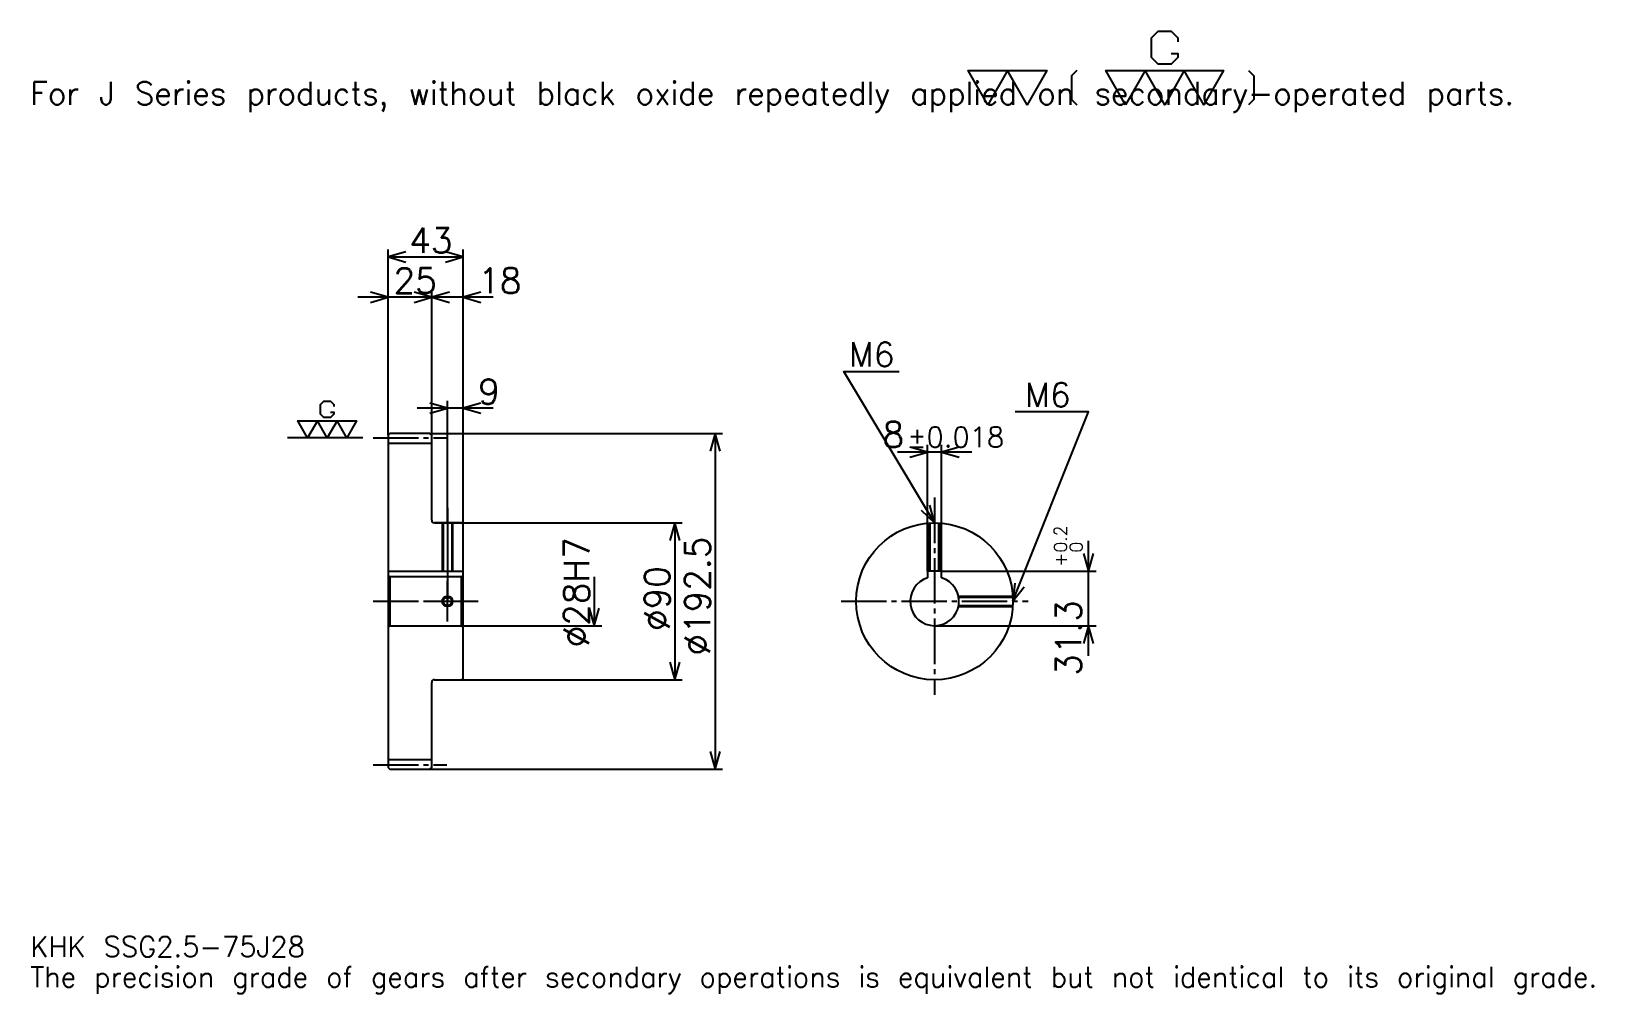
# Model space of a CAD drawing. Extents: x 29 to 926, y 11 to 563.
import ezdxf

# ---------------------------------------------------------------- set-up
doc = ezdxf.new("R2010")
doc.units = 0
doc.linetypes.add('DASHDOT', pattern=[34.695651, 26.021739, -2.891304, 2.891304, -2.891304])
doc.layers.get('0').update_dxf_attribs({"linetype": 'CONTINUOUS'})
doc.layers.add('DASHDOT', color=6, linetype='DASHDOT')
doc.styles.add('KANJI', font='TXT', dxfattribs={"bigfont": 'BIGFONT'})

msp = doc.modelspace()

# ---------------------------------------------------------------- linework, layer by layer
at = {"color": 5}
for p, q in [((234.195663, 331.891296), (234.195663, 437.423889)), ((234.195663, 433.086945), (277.195679, 433.086945)), ((277.195679, 331.891296), (277.195679, 437.423889)), ((259.195679, 331.891296), (259.195679, 414.293457)), ((276.543488, 409.956512), (216.847839, 409.956512)), ((294.543488, 409.956512), (241.847839, 409.956512)), ((268.195679, 331.891296), (268.195679, 350.684784)), ((294.543488, 346.347809), (250.847839, 346.347809)), ((234.195663, 330.891296), (234.195663, 331.891296)), ((258.195679, 331.891296), (277.195679, 331.891296)), ((259.195679, 330.891296), (259.195679, 331.891296)), ((268.195679, 280.641296), (268.195679, 331.891296)), ((268.195679, 280.641296), (268.195679, 331.891296)), ((277.195679, 331.891296), (426.097839, 331.891296)), ((277.195679, 279.641296), (277.195679, 331.891296)), ((421.760864, 331.891296), (421.760864, 139.391296)), ((543.717407, 252.941299), (543.717407, 325.456512)), ((551.717407, 252.941299), (551.717407, 325.456512)), ((569.065247, 321.119568), (526.369568, 321.119568)), ((260.695679, 280.641296), (277.195679, 280.641296)), ((277.195679, 280.641296), (402.967407, 280.641296)), ((398.630432, 280.641296), (398.630432, 190.641296)), ((636.086975, 204.293472), (636.086975, 270.289124)), ((551.717407, 252.941299), (640.423889, 252.941299)), ((352.369568, 249.641296), (352.369568, 221.641296)), ((277.195679, 221.641296), (356.706543, 221.641296)), ((547.717407, 221.641296), (640.423889, 221.641296)), ((260.695679, 190.641296), (277.195679, 190.641296)), ((277.195679, 190.641296), (402.967407, 190.641296)), ((258.195679, 139.391296), (277.195679, 139.391296)), ((277.195679, 139.391296), (426.097839, 139.391296))]:
    msp.add_line(p, q, dxfattribs=at)
at = {"color": 7}
msp.add_line((219.739136, 329.391296), (176.369568, 329.391296), dxfattribs=at)
at = {"color": 4}
for p, q in [((234.195663, 326.266296), (259.195679, 326.266296)), ((234.195663, 252.941299), (277.195679, 252.941299)), ((235.195663, 249.641296), (235.195663, 221.641296)), ((276.195679, 249.641296), (277.195679, 250.641296)), ((276.195679, 221.641296), (277.195679, 220.641296)), ((234.195663, 145.016296), (259.195679, 145.016296))]:
    msp.add_line(p, q, dxfattribs=at)
at = {"color": 7}
for points in [[(683.504333, 549.752563), (687.263062, 549.752563), (687.263062, 547.497375), (683.504333, 543.738647), (675.986938, 543.738647), (672.228271, 547.497375), (672.228271, 558.773438), (675.986938, 562.532166), (683.504333, 562.532166), (687.263062, 558.773438), (687.263062, 556.51825)], [(578.260864, 520.434753), (566.984802, 539.97998), (612.089111, 539.97998), (600.813049, 520.434753), (589.536926, 539.97998), (578.260864, 520.434753)], [(629.37915, 539.97998), (626.372192, 536.973022), (626.372192, 523.441711), (629.37915, 520.434753)], [(657.193481, 520.434753), (645.917358, 539.97998), (713.573914, 539.97998), (702.297852, 520.434753), (691.021729, 539.97998), (679.745667, 520.434753), (668.469543, 539.97998), (657.193481, 520.434753)], [(727.856934, 539.97998), (730.863892, 536.973022), (730.863892, 523.441711), (727.856934, 520.434753)], [(201.09024, 344.050201), (202.969574, 344.050201), (202.969574, 342.922607), (201.09024, 341.043243), (197.331543, 341.043243), (195.452179, 342.922607), (195.452179, 348.560638), (197.331543, 350.440002), (201.09024, 350.440002), (202.969574, 348.560638), (202.969574, 347.433044)], [(187.934799, 329.391296), (182.296753, 339.16391), (216.125015, 339.16391), (210.486969, 329.391296), (204.848923, 339.16391), (199.210876, 329.391296), (193.572845, 339.16391), (187.934799, 329.391296)]]:
    msp.add_lwpolyline(points, dxfattribs=at)
at = {"color": 5}
for points in [[(244.315231, 435.978271), (234.195663, 433.086945), (244.315231, 430.195618)], [(267.076111, 430.195618), (277.195679, 433.086945), (267.076111, 435.978271)], [(224.076096, 407.065186), (234.195663, 409.956512), (224.076096, 412.847839)], [(249.076096, 407.065186), (259.195679, 409.956512), (249.076096, 412.847839)], [(269.315216, 412.847839), (259.195679, 409.956512), (269.315216, 407.065186)], [(287.315216, 412.847839), (277.195679, 409.956512), (287.315216, 407.065186)], [(547.717407, 280.641296), (495.67395, 367.380432), (527.478271, 367.380432)], [(258.076111, 343.456512), (268.195679, 346.347809), (258.076111, 349.239136)], [(287.315216, 349.239136), (277.195679, 346.347809), (287.315216, 343.456512)], [(592.717407, 235.641296), (636.086975, 344.25), (593.873901, 344.25)], [(424.652191, 321.771729), (421.760864, 331.891296), (418.869568, 321.771729)], [(533.597839, 318.228241), (543.717407, 321.119568), (533.597839, 324.010864)], [(561.836975, 324.010864), (551.717407, 321.119568), (561.836975, 318.228241)], [(540.031677, 287.831177), (547.717407, 280.641296), (544.990173, 290.806305)], [(401.521759, 270.521729), (398.630432, 280.641296), (395.739136, 270.521729)], [(633.195679, 263.060852), (636.086975, 252.941299), (638.978271, 263.060852)], [(593.785034, 246.111511), (592.717407, 235.641296), (599.155334, 243.967056)], [(349.478271, 231.760864), (352.369568, 221.641296), (355.260864, 231.760864)], [(638.978271, 211.521729), (636.086975, 221.641296), (633.195679, 211.521729)], [(395.739136, 200.760864), (398.630432, 190.641296), (401.521759, 200.760864)], [(418.869568, 149.510864), (421.760864, 139.391296), (424.652191, 149.510864)]]:
    msp.add_lwpolyline(points, dxfattribs=at)
at = {"color": 4}
for points in [[(259.195679, 282.141296), (259.195679, 330.891296), (258.195679, 331.891296), (235.195663, 331.891296), (234.195663, 330.891296), (234.195663, 220.641296)], [(260.695679, 190.641296), (276.195679, 190.641296), (277.195679, 191.641296), (277.195679, 279.641296), (276.195679, 280.641296), (260.695679, 280.641296)], [(265.195679, 280.641296), (265.195679, 252.941299)], [(265.735657, 280.641296), (265.735657, 252.941299)], [(270.65567, 280.641296), (270.65567, 252.941299)], [(271.195679, 280.641296), (271.195679, 252.941299)], [(544.717407, 252.941299), (544.717407, 280.541199)], [(545.257385, 252.941299), (545.257385, 280.574005)], [(550.177368, 252.941299), (550.177368, 280.574005)], [(550.717407, 252.941299), (550.717407, 280.541199)], [(551.717407, 249.057709), (551.717407, 252.941299), (543.717407, 252.941299), (543.717407, 249.057709)], [(234.195663, 220.641296), (235.195663, 221.641296), (276.195679, 221.641296), (276.195679, 249.641296), (235.195663, 249.641296), (234.195663, 250.641296)], [(561.392212, 238.641296), (592.61731, 238.641296)], [(561.499573, 238.101303), (592.650085, 238.101303)], [(561.499573, 233.18129), (592.650085, 233.18129)], [(561.392212, 232.641296), (592.61731, 232.641296)], [(234.195663, 220.641296), (234.195663, 140.391296), (235.195663, 139.391296), (258.195679, 139.391296), (259.195679, 140.391296), (259.195679, 189.141296)]]:
    msp.add_lwpolyline(points, dxfattribs=at)
for centre, radius in [((547.717407, 235.641296), 45), ((268.195679, 235.641296), 2.46)]:
    msp.add_circle(centre, radius, dxfattribs=at)
at = {"color": 7}
msp.add_circle((268.195679, 235.641296), 3, dxfattribs=at)
at = {"color": 4}
for centre, radius, start, end in [((260.695679, 282.141296), 1.5, 180, 270), ((547.717407, 235.641296), 14, 106.601549926, 73.398450074), ((260.695679, 189.141296), 1.5, 90, 180)]:
    msp.add_arc(centre, radius, start, end, dxfattribs=at)
at = {"layer": 'DASHDOT', "color": 7}
for p, q in [((225.521744, 329.391296), (267.869568, 329.391296)), ((547.717407, 295.097809), (547.717407, 181.967377)), ((268.195679, 280.641296), (268.195679, 235.641296)), ((225.521744, 235.641296), (285.869568, 235.641296)), ((494.043518, 235.641296), (601.391296, 235.641296)), ((225.521744, 141.891296), (267.869568, 141.891296))]:
    msp.add_line(p, q, dxfattribs=at)
for points in [[(268.195679, 289.315216), (268.195679, 244.26738)], [(268.195679, 223.967377), (268.195679, 247.315216)], [(256.521759, 235.641296), (279.869568, 235.641296)]]:
    msp.add_lwpolyline(points, dxfattribs=at)

# ---------------------------------------------------------------- texts
at = {"color": 7, "style": 'KANJI'}
for s, height, p in [('For J Series products, without black oxide repeatedly applied on secondary-operated parts.', 13.01087, (28.913044, 520.434753)), ('43', 14.456522, (246.29892, 435.399994)), ('25', 14.456522, (237.29892, 412.269562)), ('18', 14.456522, (285.869568, 412.269562)), ('M6', 13.878261, (498.565247, 370.271729)), ('9', 14.456522, (285.869568, 348.660858)), ('M6', 13.878261, (599.656494, 347.141296)), ('8', 14.456522, (517.876282, 324.010864)), ('%%p0.018', 11.565217, (532.186462, 324.010864)), ('KHK SSG2.5-75J28', 11.565217, (28.913044, 31.804348)), ('The precision grade of gears after secondary operations is equivalent but not identical to its original grade.', 11.565217, (28.913044, 14.456522))]:
    msp.add_text(s, height=height, dxfattribs=at).set_placement(p)
for s, height, p in [('0.2', 7.228261, (623.654358, 263.609772)), ('%%c28H7', 14.456522, (349.478271, 209.258148)), ('%%c192.5', 14.456522, (418.869568, 204.559784)), ('+', 7.228261, (623.654358, 255.514114)), ('0', 7.228261, (632.617371, 263.609772)), ('%%c90', 14.456522, (395.739136, 218.654877)), ('31.3', 14.456522, (631.75, 192.940567))]:
    msp.add_text(s, height=height, rotation=90, dxfattribs=at).set_placement(p)

doc.saveas('drawing.dxf')
